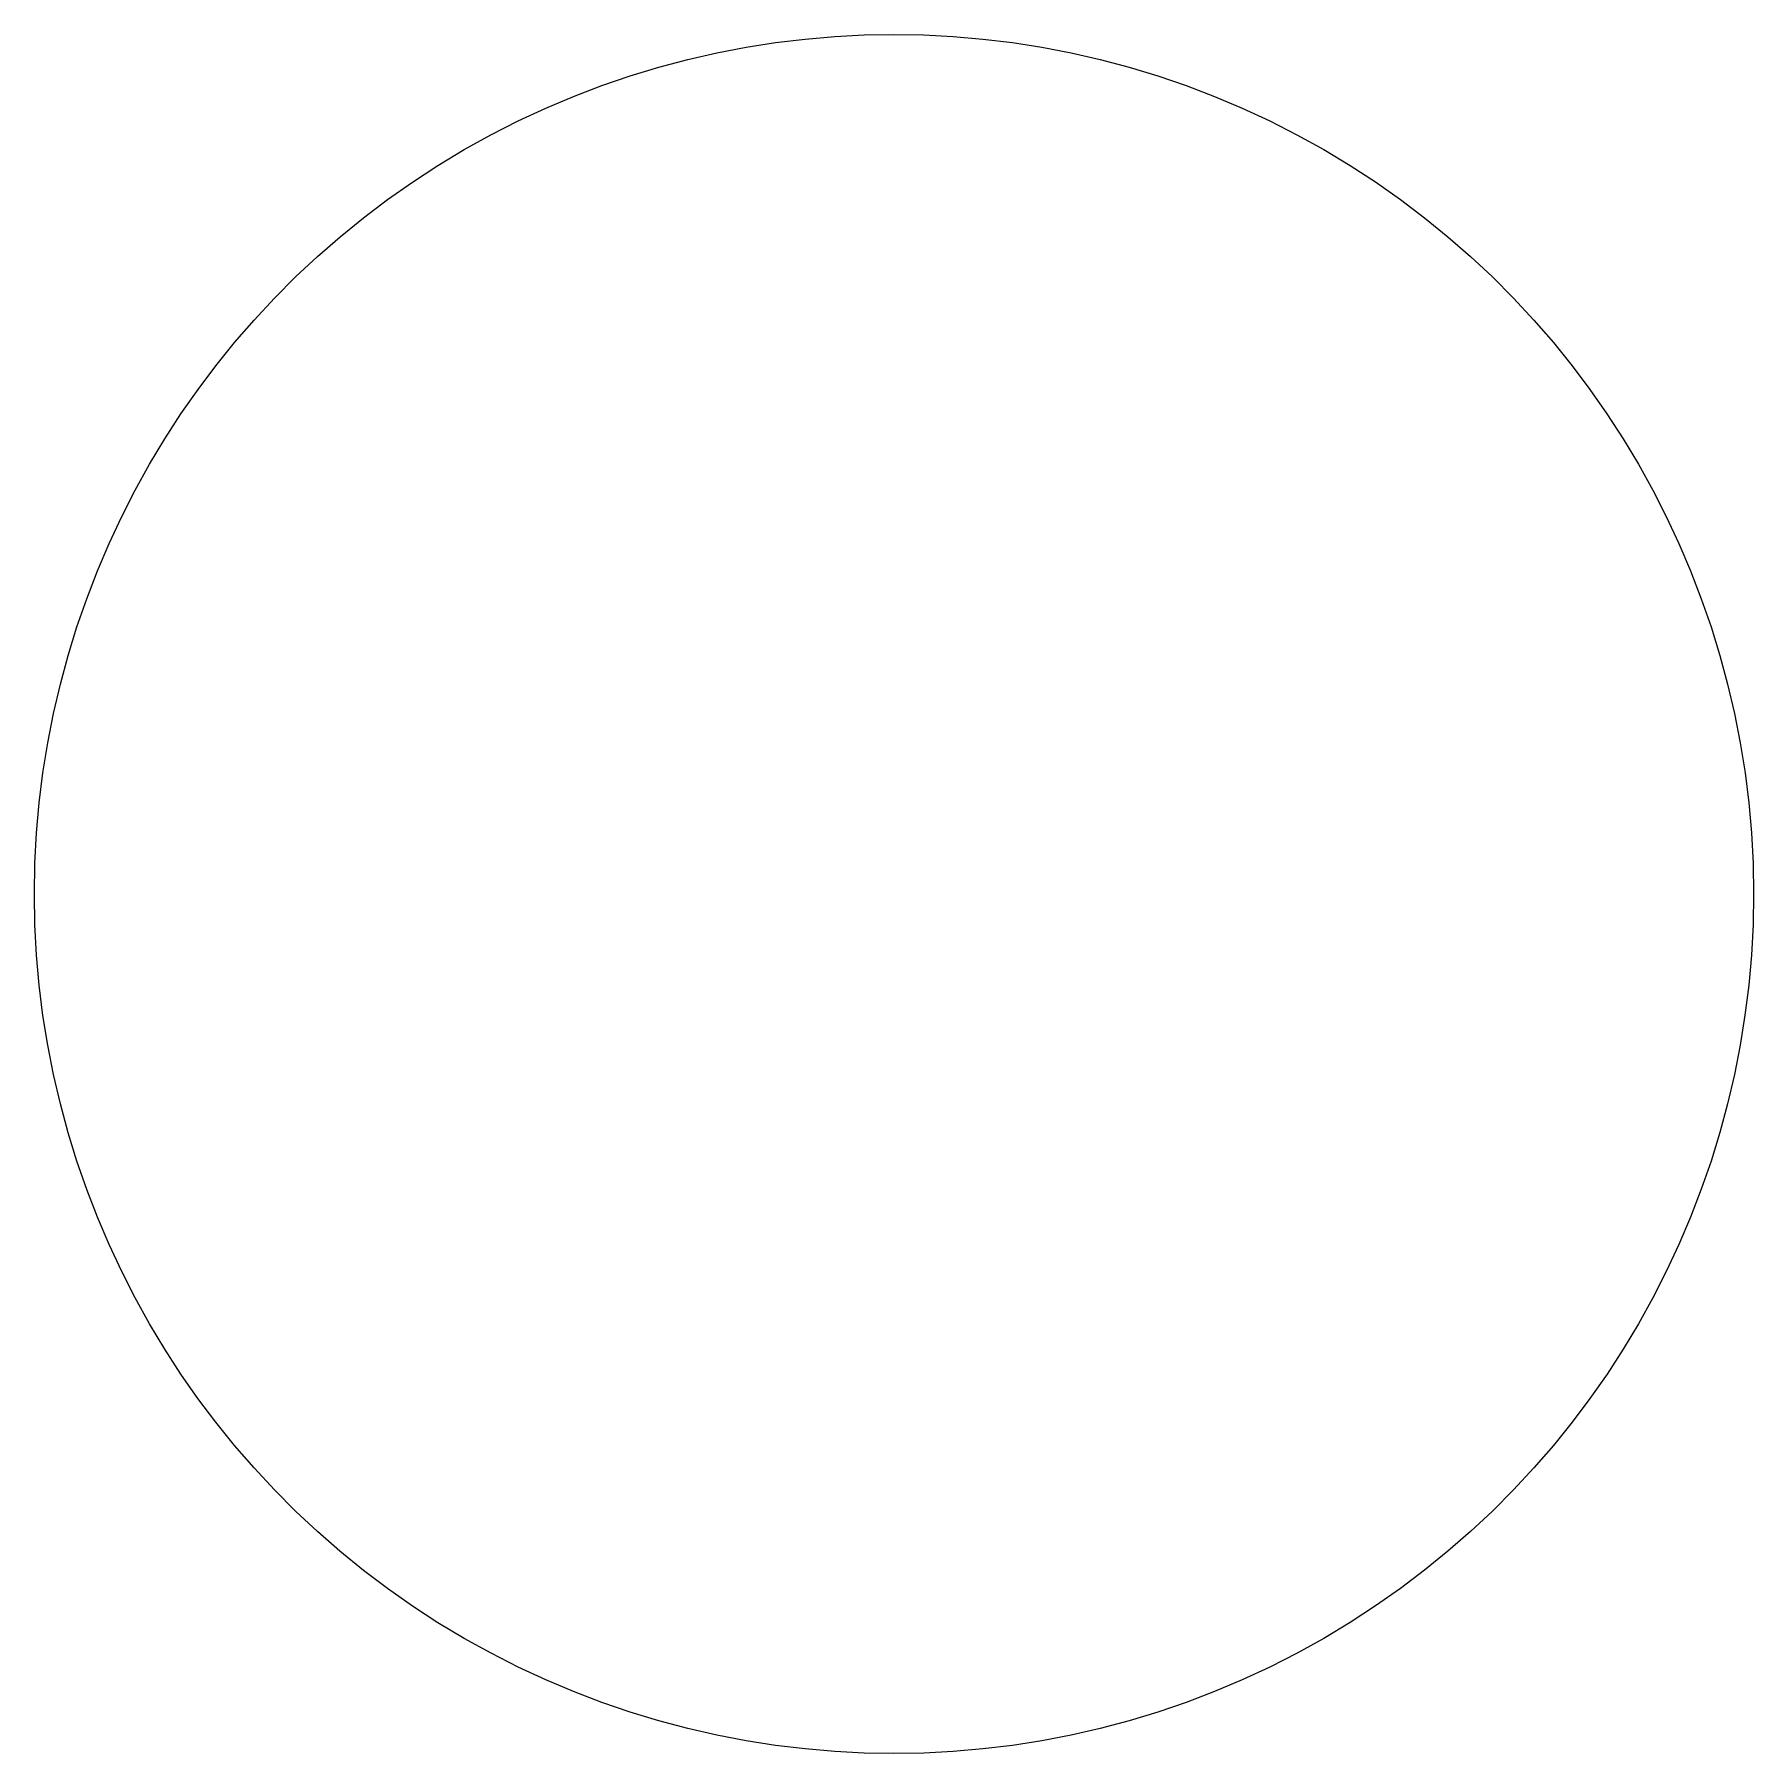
# Model space of a CAD drawing. Header units: centimetres. Extents: x -20.3 to 20.3, y -34.1 to 34.1.
# Drawn here: x 13.301 to 14.481, y -22.288 to -21.108 of the extents above; entities that cross this region are included whole.
import ezdxf

# ---------------------------------------------------------------- set-up
doc = ezdxf.new("R2010")
doc.units = ezdxf.units.CM
doc.header["$MEASUREMENT"] = 0
doc.layers.add('layer 1', color=7, linetype='Continuous')

msp = doc.modelspace()

# ---------------------------------------------------------------- linework, layer by layer
at = {"layer": 'layer 1', "color": 1, "lineweight": 9}
msp.add_open_spline([(14.48112, -21.69771), (14.48112, -21.69771), (14.48074, -21.71874), (14.48074, -21.71874), (14.48074, -21.71874), (14.48074, -21.71874), (14.47962, -21.73963), (14.47962, -21.73963), (14.47962, -21.73963), (14.47962, -21.73963), (14.47777, -21.76039), (14.47777, -21.76039), (14.47777, -21.76039), (14.47777, -21.76039), (14.47521, -21.781), (14.47521, -21.781), (14.47521, -21.781), (14.47521, -21.781), (14.47194, -21.80143), (14.47194, -21.80143), (14.47194, -21.80143), (14.47194, -21.80143), (14.46796, -21.82168), (14.46796, -21.82168), (14.46796, -21.82168), (14.46796, -21.82168), (14.46329, -21.84172), (14.46329, -21.84172), (14.46329, -21.84172), (14.46329, -21.84172), (14.45793, -21.86154), (14.45793, -21.86154), (14.45793, -21.86154), (14.45793, -21.86154), (14.4519, -21.88111), (14.4519, -21.88111), (14.4519, -21.88111), (14.4519, -21.88111), (14.4452, -21.90044), (14.4452, -21.90044), (14.4452, -21.90044), (14.4452, -21.90044), (14.43785, -21.9195), (14.43785, -21.9195), (14.43785, -21.9195), (14.43785, -21.9195), (14.42985, -21.93828), (14.42985, -21.93828), (14.42985, -21.93828), (14.42985, -21.93828), (14.42122, -21.95676), (14.42122, -21.95676), (14.42122, -21.95676), (14.42122, -21.95676), (14.41196, -21.9749), (14.41196, -21.9749), (14.41196, -21.9749), (14.41196, -21.9749), (14.40208, -21.99272), (14.40208, -21.99272), (14.40208, -21.99272), (14.40208, -21.99272), (14.39159, -22.01018), (14.39159, -22.01018), (14.39159, -22.01018), (14.39159, -22.01018), (14.3805, -22.02728), (14.3805, -22.02728), (14.3805, -22.02728), (14.3805, -22.02728), (14.36882, -22.044), (14.36882, -22.044), (14.36882, -22.044), (14.36882, -22.044), (14.35656, -22.06032), (14.35656, -22.06032), (14.35656, -22.06032), (14.35656, -22.06032), (14.34374, -22.07622), (14.34374, -22.07622), (14.34374, -22.07622), (14.34374, -22.07622), (14.33035, -22.09168), (14.33035, -22.09168), (14.33035, -22.09168), (14.33035, -22.09168), (14.3164, -22.1067), (14.3164, -22.1067), (14.3164, -22.1067), (14.3164, -22.1067), (14.30192, -22.12126), (14.30192, -22.12126), (14.30192, -22.12126), (14.30192, -22.12126), (14.2869, -22.13533), (14.2869, -22.13533), (14.2869, -22.13533), (14.2869, -22.13533), (14.27136, -22.14889), (14.27136, -22.14889), (14.27136, -22.14889), (14.27136, -22.14889), (14.2553, -22.16195), (14.2553, -22.16195), (14.2553, -22.16195), (14.2553, -22.16195), (14.23874, -22.17447), (14.23874, -22.17447), (14.23874, -22.17447), (14.23874, -22.17447), (14.22168, -22.18645), (14.22168, -22.18645), (14.22168, -22.18645), (14.22168, -22.18645), (14.20414, -22.19787), (14.20414, -22.19787), (14.20414, -22.19787), (14.20414, -22.19787), (14.18612, -22.20871), (14.18612, -22.20871), (14.18612, -22.20871), (14.18612, -22.20871), (14.16773, -22.21889), (14.16773, -22.21889), (14.16773, -22.21889), (14.16773, -22.21889), (14.14907, -22.22837), (14.14907, -22.22837), (14.14907, -22.22837), (14.14907, -22.22837), (14.13018, -22.23715), (14.13018, -22.23715), (14.13018, -22.23715), (14.13018, -22.23715), (14.11105, -22.24524), (14.11105, -22.24524), (14.11105, -22.24524), (14.11105, -22.24524), (14.09171, -22.25261), (14.09171, -22.25261), (14.09171, -22.25261), (14.09171, -22.25261), (14.07219, -22.25929), (14.07219, -22.25929), (14.07219, -22.25929), (14.07219, -22.25929), (14.05249, -22.26527), (14.05249, -22.26527), (14.05249, -22.26527), (14.05249, -22.26527), (14.03265, -22.27055), (14.03265, -22.27055), (14.03265, -22.27055), (14.03265, -22.27055), (14.01267, -22.27511), (14.01267, -22.27511), (14.01267, -22.27511), (14.01267, -22.27511), (13.99258, -22.27897), (13.99258, -22.27897), (13.99258, -22.27897), (13.99258, -22.27897), (13.9724, -22.28213), (13.9724, -22.28213), (13.9724, -22.28213), (13.9724, -22.28213), (13.95214, -22.28459), (13.95214, -22.28459), (13.95214, -22.28459), (13.95214, -22.28459), (13.93183, -22.2864), (13.93183, -22.2864), (13.93183, -22.2864), (13.93183, -22.2864), (13.91148, -22.2874), (13.91148, -22.2874), (13.91148, -22.2874), (13.91148, -22.2874), (13.89111, -22.28778), (13.89111, -22.28778), (13.89111, -22.28778), (13.89111, -22.28778), (13.87074, -22.2874), (13.87074, -22.2874), (13.87074, -22.2874), (13.87074, -22.2874), (13.85039, -22.2864), (13.85039, -22.2864), (13.85039, -22.2864), (13.85039, -22.2864), (13.83008, -22.28459), (13.83008, -22.28459), (13.83008, -22.28459), (13.83008, -22.28459), (13.80982, -22.28213), (13.80982, -22.28213), (13.80982, -22.28213), (13.80982, -22.28213), (13.78964, -22.27897), (13.78964, -22.27897), (13.78964, -22.27897), (13.78964, -22.27897), (13.76955, -22.27511), (13.76955, -22.27511), (13.76955, -22.27511), (13.76955, -22.27511), (13.74958, -22.27055), (13.74958, -22.27055), (13.74958, -22.27055), (13.74958, -22.27055), (13.72973, -22.26527), (13.72973, -22.26527), (13.72973, -22.26527), (13.72973, -22.26527), (13.71004, -22.25929), (13.71004, -22.25929), (13.71004, -22.25929), (13.71004, -22.25929), (13.69051, -22.25261), (13.69051, -22.25261), (13.69051, -22.25261), (13.69051, -22.25261), (13.67118, -22.24524), (13.67118, -22.24524), (13.67118, -22.24524), (13.67118, -22.24524), (13.65205, -22.23715), (13.65205, -22.23715), (13.65205, -22.23715), (13.65205, -22.23715), (13.63315, -22.22837), (13.63315, -22.22837), (13.63315, -22.22837), (13.63315, -22.22837), (13.6145, -22.21889), (13.6145, -22.21889), (13.6145, -22.21889), (13.6145, -22.21889), (13.5961, -22.20873), (13.5961, -22.20873), (13.5961, -22.20873), (13.5961, -22.20873), (13.57807, -22.19791), (13.57807, -22.19791), (13.57807, -22.19791), (13.57807, -22.19791), (13.56053, -22.18648), (13.56053, -22.18648), (13.56053, -22.18648), (13.56053, -22.18648), (13.54347, -22.17451), (13.54347, -22.17451), (13.54347, -22.17451), (13.54347, -22.17451), (13.52691, -22.16199), (13.52691, -22.16199), (13.52691, -22.16199), (13.52691, -22.16199), (13.51085, -22.14892), (13.51085, -22.14892), (13.51085, -22.14892), (13.51085, -22.14892), (13.49531, -22.13537), (13.49531, -22.13537), (13.49531, -22.13537), (13.49531, -22.13537), (13.4803, -22.1213), (13.4803, -22.1213), (13.4803, -22.1213), (13.4803, -22.1213), (13.46581, -22.10674), (13.46581, -22.10674), (13.46581, -22.10674), (13.46581, -22.10674), (13.45187, -22.09172), (13.45187, -22.09172), (13.45187, -22.09172), (13.45187, -22.09172), (13.43848, -22.07626), (13.43848, -22.07626), (13.43848, -22.07626), (13.43848, -22.07626), (13.42565, -22.06036), (13.42565, -22.06036), (13.42565, -22.06036), (13.42565, -22.06036), (13.41339, -22.04404), (13.41339, -22.04404), (13.41339, -22.04404), (13.41339, -22.04404), (13.40171, -22.02732), (13.40171, -22.02732), (13.40171, -22.02732), (13.40171, -22.02732), (13.39062, -22.01022), (13.39062, -22.01022), (13.39062, -22.01022), (13.39062, -22.01022), (13.38014, -21.99276), (13.38014, -21.99276), (13.38014, -21.99276), (13.38014, -21.99276), (13.37026, -21.97494), (13.37026, -21.97494), (13.37026, -21.97494), (13.37026, -21.97494), (13.361, -21.9568), (13.361, -21.9568), (13.361, -21.9568), (13.361, -21.9568), (13.35236, -21.93832), (13.35236, -21.93832), (13.35236, -21.93832), (13.35236, -21.93832), (13.34436, -21.91954), (13.34436, -21.91954), (13.34436, -21.91954), (13.34436, -21.91954), (13.33701, -21.90048), (13.33701, -21.90048), (13.33701, -21.90048), (13.33701, -21.90048), (13.33031, -21.88115), (13.33031, -21.88115), (13.33031, -21.88115), (13.33031, -21.88115), (13.32428, -21.86157), (13.32428, -21.86157), (13.32428, -21.86157), (13.32428, -21.86157), (13.31892, -21.84175), (13.31892, -21.84175), (13.31892, -21.84175), (13.31892, -21.84175), (13.31425, -21.82171), (13.31425, -21.82171), (13.31425, -21.82171), (13.31425, -21.82171), (13.31027, -21.80146), (13.31027, -21.80146), (13.31027, -21.80146), (13.31027, -21.80146), (13.307, -21.78103), (13.307, -21.78103), (13.307, -21.78103), (13.307, -21.78103), (13.30443, -21.76042), (13.30443, -21.76042), (13.30443, -21.76042), (13.30443, -21.76042), (13.3026, -21.73966), (13.3026, -21.73966), (13.3026, -21.73966), (13.3026, -21.73966), (13.30147, -21.71876), (13.30147, -21.71876), (13.30147, -21.71876), (13.30147, -21.71876), (13.30109, -21.69792), (13.30109, -21.69792), (13.30109, -21.69792), (13.30109, -21.69792), (13.30148, -21.67674), (13.30148, -21.67674), (13.30148, -21.67674), (13.30148, -21.67674), (13.3026, -21.65584), (13.3026, -21.65584), (13.3026, -21.65584), (13.3026, -21.65584), (13.30444, -21.63508), (13.30444, -21.63508), (13.30444, -21.63508), (13.30444, -21.63508), (13.307, -21.61447), (13.307, -21.61447), (13.307, -21.61447), (13.307, -21.61447), (13.31028, -21.59404), (13.31028, -21.59404), (13.31028, -21.59404), (13.31028, -21.59404), (13.31426, -21.57379), (13.31426, -21.57379), (13.31426, -21.57379), (13.31426, -21.57379), (13.31893, -21.55375), (13.31893, -21.55375), (13.31893, -21.55375), (13.31893, -21.55375), (13.32429, -21.53393), (13.32429, -21.53393), (13.32429, -21.53393), (13.32429, -21.53393), (13.33032, -21.51436), (13.33032, -21.51436), (13.33032, -21.51436), (13.33032, -21.51436), (13.33701, -21.49503), (13.33701, -21.49503), (13.33701, -21.49503), (13.33701, -21.49503), (13.34437, -21.47597), (13.34437, -21.47597), (13.34437, -21.47597), (13.34437, -21.47597), (13.35236, -21.45719), (13.35236, -21.45719), (13.35236, -21.45719), (13.35236, -21.45719), (13.361, -21.43871), (13.361, -21.43871), (13.361, -21.43871), (13.361, -21.43871), (13.37026, -21.42055), (13.37026, -21.42055), (13.37026, -21.42055), (13.37026, -21.42055), (13.38014, -21.40273), (13.38014, -21.40273), (13.38014, -21.40273), (13.38014, -21.40273), (13.39063, -21.38527), (13.39063, -21.38527), (13.39063, -21.38527), (13.39063, -21.38527), (13.40172, -21.36817), (13.40172, -21.36817), (13.40172, -21.36817), (13.40172, -21.36817), (13.4134, -21.35145), (13.4134, -21.35145), (13.4134, -21.35145), (13.4134, -21.35145), (13.42566, -21.33513), (13.42566, -21.33513), (13.42566, -21.33513), (13.42566, -21.33513), (13.43848, -21.31923), (13.43848, -21.31923), (13.43848, -21.31923), (13.43848, -21.31923), (13.45187, -21.30377), (13.45187, -21.30377), (13.45187, -21.30377), (13.45187, -21.30377), (13.46582, -21.28875), (13.46582, -21.28875), (13.46582, -21.28875), (13.46582, -21.28875), (13.4803, -21.27421), (13.4803, -21.27421), (13.4803, -21.27421), (13.4803, -21.27421), (13.49532, -21.26014), (13.49532, -21.26014), (13.49532, -21.26014), (13.49532, -21.26014), (13.51086, -21.24659), (13.51086, -21.24659), (13.51086, -21.24659), (13.51086, -21.24659), (13.52691, -21.23352), (13.52691, -21.23352), (13.52691, -21.23352), (13.52691, -21.23352), (13.54348, -21.221), (13.54348, -21.221), (13.54348, -21.221), (13.54348, -21.221), (13.56053, -21.20902), (13.56053, -21.20902), (13.56053, -21.20902), (13.56053, -21.20902), (13.57808, -21.1976), (13.57808, -21.1976), (13.57808, -21.1976), (13.57808, -21.1976), (13.5961, -21.18676), (13.5961, -21.18676), (13.5961, -21.18676), (13.5961, -21.18676), (13.61448, -21.17658), (13.61448, -21.17658), (13.61448, -21.17658), (13.61448, -21.17658), (13.63314, -21.1671), (13.63314, -21.1671), (13.63314, -21.1671), (13.63314, -21.1671), (13.65204, -21.15832), (13.65204, -21.15832), (13.65204, -21.15832), (13.65204, -21.15832), (13.67116, -21.15023), (13.67116, -21.15023), (13.67116, -21.15023), (13.67116, -21.15023), (13.6905, -21.14286), (13.6905, -21.14286), (13.6905, -21.14286), (13.6905, -21.14286), (13.71003, -21.13618), (13.71003, -21.13618), (13.71003, -21.13618), (13.71003, -21.13618), (13.72972, -21.1302), (13.72972, -21.1302), (13.72972, -21.1302), (13.72972, -21.1302), (13.74957, -21.12492), (13.74957, -21.12492), (13.74957, -21.12492), (13.74957, -21.12492), (13.76954, -21.12036), (13.76954, -21.12036), (13.76954, -21.12036), (13.76954, -21.12036), (13.78963, -21.1165), (13.78963, -21.1165), (13.78963, -21.1165), (13.78963, -21.1165), (13.80981, -21.11334), (13.80981, -21.11334), (13.80981, -21.11334), (13.80981, -21.11334), (13.83007, -21.11087), (13.83007, -21.11087), (13.83007, -21.11087), (13.83007, -21.11087), (13.85039, -21.10907), (13.85039, -21.10907), (13.85039, -21.10907), (13.85039, -21.10907), (13.87074, -21.10807), (13.87074, -21.10807), (13.87074, -21.10807), (13.87074, -21.10807), (13.8911, -21.10768), (13.8911, -21.10768), (13.8911, -21.10768), (13.8911, -21.10768), (13.91147, -21.10807), (13.91147, -21.10807), (13.91147, -21.10807), (13.91147, -21.10807), (13.93182, -21.10907), (13.93182, -21.10907), (13.93182, -21.10907), (13.93182, -21.10907), (13.95214, -21.11087), (13.95214, -21.11087), (13.95214, -21.11087), (13.95214, -21.11087), (13.97239, -21.11334), (13.97239, -21.11334), (13.97239, -21.11334), (13.97239, -21.11334), (13.99258, -21.1165), (13.99258, -21.1165), (13.99258, -21.1165), (13.99258, -21.1165), (14.01266, -21.12036), (14.01266, -21.12036), (14.01266, -21.12036), (14.01266, -21.12036), (14.03264, -21.12492), (14.03264, -21.12492), (14.03264, -21.12492), (14.03264, -21.12492), (14.05249, -21.1302), (14.05249, -21.1302), (14.05249, -21.1302), (14.05249, -21.1302), (14.07218, -21.13618), (14.07218, -21.13618), (14.07218, -21.13618), (14.07218, -21.13618), (14.09171, -21.14286), (14.09171, -21.14286), (14.09171, -21.14286), (14.09171, -21.14286), (14.11104, -21.15023), (14.11104, -21.15023), (14.11104, -21.15023), (14.11104, -21.15023), (14.13017, -21.15832), (14.13017, -21.15832), (14.13017, -21.15832), (14.13017, -21.15832), (14.14907, -21.1671), (14.14907, -21.1671), (14.14907, -21.1671), (14.14907, -21.1671), (14.16772, -21.17658), (14.16772, -21.17658), (14.16772, -21.17658), (14.16772, -21.17658), (14.18611, -21.18675), (14.18611, -21.18675), (14.18611, -21.18675), (14.18611, -21.18675), (14.20413, -21.19758), (14.20413, -21.19758), (14.20413, -21.19758), (14.20413, -21.19758), (14.22168, -21.209), (14.22168, -21.209), (14.22168, -21.209), (14.22168, -21.209), (14.23873, -21.22098), (14.23873, -21.22098), (14.23873, -21.22098), (14.23873, -21.22098), (14.2553, -21.2335), (14.2553, -21.2335), (14.2553, -21.2335), (14.2553, -21.2335), (14.27135, -21.24656), (14.27135, -21.24656), (14.27135, -21.24656), (14.27135, -21.24656), (14.28689, -21.26012), (14.28689, -21.26012), (14.28689, -21.26012), (14.28689, -21.26012), (14.30191, -21.27418), (14.30191, -21.27418), (14.30191, -21.27418), (14.30191, -21.27418), (14.3164, -21.28872), (14.3164, -21.28872), (14.3164, -21.28872), (14.3164, -21.28872), (14.33034, -21.30374), (14.33034, -21.30374), (14.33034, -21.30374), (14.33034, -21.30374), (14.34373, -21.3192), (14.34373, -21.3192), (14.34373, -21.3192), (14.34373, -21.3192), (14.35656, -21.3351), (14.35656, -21.3351), (14.35656, -21.3351), (14.35656, -21.3351), (14.36882, -21.35143), (14.36882, -21.35143), (14.36882, -21.35143), (14.36882, -21.35143), (14.38049, -21.36815), (14.38049, -21.36815), (14.38049, -21.36815), (14.38049, -21.36815), (14.39158, -21.38525), (14.39158, -21.38525), (14.39158, -21.38525), (14.39158, -21.38525), (14.40207, -21.40271), (14.40207, -21.40271), (14.40207, -21.40271), (14.40207, -21.40271), (14.41195, -21.42053), (14.41195, -21.42053), (14.41195, -21.42053), (14.41195, -21.42053), (14.42122, -21.43869), (14.42122, -21.43869), (14.42122, -21.43869), (14.42122, -21.43869), (14.42985, -21.45717), (14.42985, -21.45717), (14.42985, -21.45717), (14.42985, -21.45717), (14.43785, -21.47595), (14.43785, -21.47595), (14.43785, -21.47595), (14.43785, -21.47595), (14.4452, -21.49501), (14.4452, -21.49501), (14.4452, -21.49501), (14.4452, -21.49501), (14.4519, -21.51433), (14.4519, -21.51433), (14.4519, -21.51433), (14.4519, -21.51433), (14.45793, -21.53391), (14.45793, -21.53391), (14.45793, -21.53391), (14.45793, -21.53391), (14.46329, -21.55373), (14.46329, -21.55373), (14.46329, -21.55373), (14.46329, -21.55373), (14.46796, -21.57377), (14.46796, -21.57377), (14.46796, -21.57377), (14.46796, -21.57377), (14.47194, -21.59401), (14.47194, -21.59401), (14.47194, -21.59401), (14.47194, -21.59401), (14.47522, -21.61445), (14.47522, -21.61445), (14.47522, -21.61445), (14.47522, -21.61445), (14.47778, -21.63505), (14.47778, -21.63505), (14.47778, -21.63505), (14.47778, -21.63505), (14.47962, -21.65581), (14.47962, -21.65581), (14.47962, -21.65581), (14.47962, -21.65581), (14.48074, -21.67671), (14.48074, -21.67671), (14.48074, -21.67671), (14.48074, -21.67671), (14.48113, -21.69773), (14.48113, -21.69773)], degree=3, knots=[0, 0, 0, 0, 0.0055249, 0.0055249, 0.0055249, 0.0055249, 0.0110497, 0.0110497, 0.0110497, 0.0110497, 0.0165746, 0.0165746, 0.0165746, 0.0165746, 0.0220994, 0.0220994, 0.0220994, 0.0220994, 0.0276243, 0.0276243, 0.0276243, 0.0276243, 0.0331492, 0.0331492, 0.0331492, 0.0331492, 0.038674, 0.038674, 0.038674, 0.038674, 0.0441989, 0.0441989, 0.0441989, 0.0441989, 0.0497238, 0.0497238, 0.0497238, 0.0497238, 0.0552486, 0.0552486, 0.0552486, 0.0552486, 0.0607735, 0.0607735, 0.0607735, 0.0607735, 0.0662983, 0.0662983, 0.0662983, 0.0662983, 0.0718232, 0.0718232, 0.0718232, 0.0718232, 0.0773481, 0.0773481, 0.0773481, 0.0773481, 0.0828729, 0.0828729, 0.0828729, 0.0828729, 0.0883978, 0.0883978, 0.0883978, 0.0883978, 0.0939227, 0.0939227, 0.0939227, 0.0939227, 0.0994475, 0.0994475, 0.0994475, 0.0994475, 0.1049724, 0.1049724, 0.1049724, 0.1049724, 0.1104972, 0.1104972, 0.1104972, 0.1104972, 0.1160221, 0.1160221, 0.1160221, 0.1160221, 0.121547, 0.121547, 0.121547, 0.121547, 0.1270718, 0.1270718, 0.1270718, 0.1270718, 0.1325967, 0.1325967, 0.1325967, 0.1325967, 0.1381215, 0.1381215, 0.1381215, 0.1381215, 0.1436464, 0.1436464, 0.1436464, 0.1436464, 0.1491713, 0.1491713, 0.1491713, 0.1491713, 0.1546961, 0.1546961, 0.1546961, 0.1546961, 0.160221, 0.160221, 0.160221, 0.160221, 0.1657459, 0.1657459, 0.1657459, 0.1657459, 0.1712707, 0.1712707, 0.1712707, 0.1712707, 0.1767956, 0.1767956, 0.1767956, 0.1767956, 0.1823204, 0.1823204, 0.1823204, 0.1823204, 0.1878453, 0.1878453, 0.1878453, 0.1878453, 0.1933702, 0.1933702, 0.1933702, 0.1933702, 0.198895, 0.198895, 0.198895, 0.198895, 0.2044199, 0.2044199, 0.2044199, 0.2044199, 0.2099448, 0.2099448, 0.2099448, 0.2099448, 0.2154696, 0.2154696, 0.2154696, 0.2154696, 0.2209945, 0.2209945, 0.2209945, 0.2209945, 0.2265193, 0.2265193, 0.2265193, 0.2265193, 0.2320442, 0.2320442, 0.2320442, 0.2320442, 0.2375691, 0.2375691, 0.2375691, 0.2375691, 0.2430939, 0.2430939, 0.2430939, 0.2430939, 0.2486188, 0.2486188, 0.2486188, 0.2486188, 0.2541436, 0.2541436, 0.2541436, 0.2541436, 0.2596685, 0.2596685, 0.2596685, 0.2596685, 0.2651934, 0.2651934, 0.2651934, 0.2651934, 0.2707182, 0.2707182, 0.2707182, 0.2707182, 0.2762431, 0.2762431, 0.2762431, 0.2762431, 0.281768, 0.281768, 0.281768, 0.281768, 0.2872928, 0.2872928, 0.2872928, 0.2872928, 0.2928177, 0.2928177, 0.2928177, 0.2928177, 0.2983425, 0.2983425, 0.2983425, 0.2983425, 0.3038674, 0.3038674, 0.3038674, 0.3038674, 0.3093923, 0.3093923, 0.3093923, 0.3093923, 0.3149171, 0.3149171, 0.3149171, 0.3149171, 0.320442, 0.320442, 0.320442, 0.320442, 0.3259669, 0.3259669, 0.3259669, 0.3259669, 0.3314917, 0.3314917, 0.3314917, 0.3314917, 0.3370166, 0.3370166, 0.3370166, 0.3370166, 0.3425414, 0.3425414, 0.3425414, 0.3425414, 0.3480663, 0.3480663, 0.3480663, 0.3480663, 0.3535912, 0.3535912, 0.3535912, 0.3535912, 0.359116, 0.359116, 0.359116, 0.359116, 0.3646409, 0.3646409, 0.3646409, 0.3646409, 0.3701657, 0.3701657, 0.3701657, 0.3701657, 0.3756906, 0.3756906, 0.3756906, 0.3756906, 0.3812155, 0.3812155, 0.3812155, 0.3812155, 0.3867403, 0.3867403, 0.3867403, 0.3867403, 0.3922652, 0.3922652, 0.3922652, 0.3922652, 0.3977901, 0.3977901, 0.3977901, 0.3977901, 0.4033149, 0.4033149, 0.4033149, 0.4033149, 0.4088398, 0.4088398, 0.4088398, 0.4088398, 0.4143646, 0.4143646, 0.4143646, 0.4143646, 0.4198895, 0.4198895, 0.4198895, 0.4198895, 0.4254144, 0.4254144, 0.4254144, 0.4254144, 0.4309392, 0.4309392, 0.4309392, 0.4309392, 0.4364641, 0.4364641, 0.4364641, 0.4364641, 0.441989, 0.441989, 0.441989, 0.441989, 0.4475138, 0.4475138, 0.4475138, 0.4475138, 0.4530387, 0.4530387, 0.4530387, 0.4530387, 0.4585635, 0.4585635, 0.4585635, 0.4585635, 0.4640884, 0.4640884, 0.4640884, 0.4640884, 0.4696133, 0.4696133, 0.4696133, 0.4696133, 0.4751381, 0.4751381, 0.4751381, 0.4751381, 0.480663, 0.480663, 0.480663, 0.480663, 0.4861878, 0.4861878, 0.4861878, 0.4861878, 0.4917127, 0.4917127, 0.4917127, 0.4917127, 0.4972376, 0.4972376, 0.4972376, 0.4972376, 0.5027624, 0.5027624, 0.5027624, 0.5027624, 0.5082873, 0.5082873, 0.5082873, 0.5082873, 0.5138122, 0.5138122, 0.5138122, 0.5138122, 0.519337, 0.519337, 0.519337, 0.519337, 0.5248619, 0.5248619, 0.5248619, 0.5248619, 0.5303867, 0.5303867, 0.5303867, 0.5303867, 0.5359116, 0.5359116, 0.5359116, 0.5359116, 0.5414365, 0.5414365, 0.5414365, 0.5414365, 0.5469613, 0.5469613, 0.5469613, 0.5469613, 0.5524862, 0.5524862, 0.5524862, 0.5524862, 0.558011, 0.558011, 0.558011, 0.558011, 0.5635359, 0.5635359, 0.5635359, 0.5635359, 0.5690608, 0.5690608, 0.5690608, 0.5690608, 0.5745856, 0.5745856, 0.5745856, 0.5745856, 0.5801105, 0.5801105, 0.5801105, 0.5801105, 0.5856354, 0.5856354, 0.5856354, 0.5856354, 0.5911602, 0.5911602, 0.5911602, 0.5911602, 0.5966851, 0.5966851, 0.5966851, 0.5966851, 0.6022099, 0.6022099, 0.6022099, 0.6022099, 0.6077348, 0.6077348, 0.6077348, 0.6077348, 0.6132597, 0.6132597, 0.6132597, 0.6132597, 0.6187845, 0.6187845, 0.6187845, 0.6187845, 0.6243094, 0.6243094, 0.6243094, 0.6243094, 0.6298343, 0.6298343, 0.6298343, 0.6298343, 0.6353591, 0.6353591, 0.6353591, 0.6353591, 0.640884, 0.640884, 0.640884, 0.640884, 0.6464088, 0.6464088, 0.6464088, 0.6464088, 0.6519337, 0.6519337, 0.6519337, 0.6519337, 0.6574586, 0.6574586, 0.6574586, 0.6574586, 0.6629834, 0.6629834, 0.6629834, 0.6629834, 0.6685083, 0.6685083, 0.6685083, 0.6685083, 0.6740331, 0.6740331, 0.6740331, 0.6740331, 0.679558, 0.679558, 0.679558, 0.679558, 0.6850829, 0.6850829, 0.6850829, 0.6850829, 0.6906077, 0.6906077, 0.6906077, 0.6906077, 0.6961326, 0.6961326, 0.6961326, 0.6961326, 0.7016575, 0.7016575, 0.7016575, 0.7016575, 0.7071823, 0.7071823, 0.7071823, 0.7071823, 0.7127072, 0.7127072, 0.7127072, 0.7127072, 0.718232, 0.718232, 0.718232, 0.718232, 0.7237569, 0.7237569, 0.7237569, 0.7237569, 0.7292818, 0.7292818, 0.7292818, 0.7292818, 0.7348066, 0.7348066, 0.7348066, 0.7348066, 0.7403315, 0.7403315, 0.7403315, 0.7403315, 0.7458564, 0.7458564, 0.7458564, 0.7458564, 0.7513812, 0.7513812, 0.7513812, 0.7513812, 0.7569061, 0.7569061, 0.7569061, 0.7569061, 0.7624309, 0.7624309, 0.7624309, 0.7624309, 0.7679558, 0.7679558, 0.7679558, 0.7679558, 0.7734807, 0.7734807, 0.7734807, 0.7734807, 0.7790055, 0.7790055, 0.7790055, 0.7790055, 0.7845304, 0.7845304, 0.7845304, 0.7845304, 0.7900552, 0.7900552, 0.7900552, 0.7900552, 0.7955801, 0.7955801, 0.7955801, 0.7955801, 0.801105, 0.801105, 0.801105, 0.801105, 0.8066298, 0.8066298, 0.8066298, 0.8066298, 0.8121547, 0.8121547, 0.8121547, 0.8121547, 0.8176796, 0.8176796, 0.8176796, 0.8176796, 0.8232044, 0.8232044, 0.8232044, 0.8232044, 0.8287293, 0.8287293, 0.8287293, 0.8287293, 0.8342541, 0.8342541, 0.8342541, 0.8342541, 0.839779, 0.839779, 0.839779, 0.839779, 0.8453039, 0.8453039, 0.8453039, 0.8453039, 0.8508287, 0.8508287, 0.8508287, 0.8508287, 0.8563536, 0.8563536, 0.8563536, 0.8563536, 0.8618785, 0.8618785, 0.8618785, 0.8618785, 0.8674033, 0.8674033, 0.8674033, 0.8674033, 0.8729282, 0.8729282, 0.8729282, 0.8729282, 0.878453, 0.878453, 0.878453, 0.878453, 0.8839779, 0.8839779, 0.8839779, 0.8839779, 0.8895028, 0.8895028, 0.8895028, 0.8895028, 0.8950276, 0.8950276, 0.8950276, 0.8950276, 0.9005525, 0.9005525, 0.9005525, 0.9005525, 0.9060773, 0.9060773, 0.9060773, 0.9060773, 0.9116022, 0.9116022, 0.9116022, 0.9116022, 0.9171271, 0.9171271, 0.9171271, 0.9171271, 0.9226519, 0.9226519, 0.9226519, 0.9226519, 0.9281768, 0.9281768, 0.9281768, 0.9281768, 0.9337017, 0.9337017, 0.9337017, 0.9337017, 0.9392265, 0.9392265, 0.9392265, 0.9392265, 0.9447514, 0.9447514, 0.9447514, 0.9447514, 0.9502762, 0.9502762, 0.9502762, 0.9502762, 0.9558011, 0.9558011, 0.9558011, 0.9558011, 0.961326, 0.961326, 0.961326, 0.961326, 0.9668508, 0.9668508, 0.9668508, 0.9668508, 0.9723757, 0.9723757, 0.9723757, 0.9723757, 0.9779006, 0.9779006, 0.9779006, 0.9779006, 0.9834254, 0.9834254, 0.9834254, 0.9834254, 0.9889503, 0.9889503, 0.9889503, 0.9889503, 1, 1, 1, 1], dxfattribs=at)

doc.saveas('drawing.dxf')
